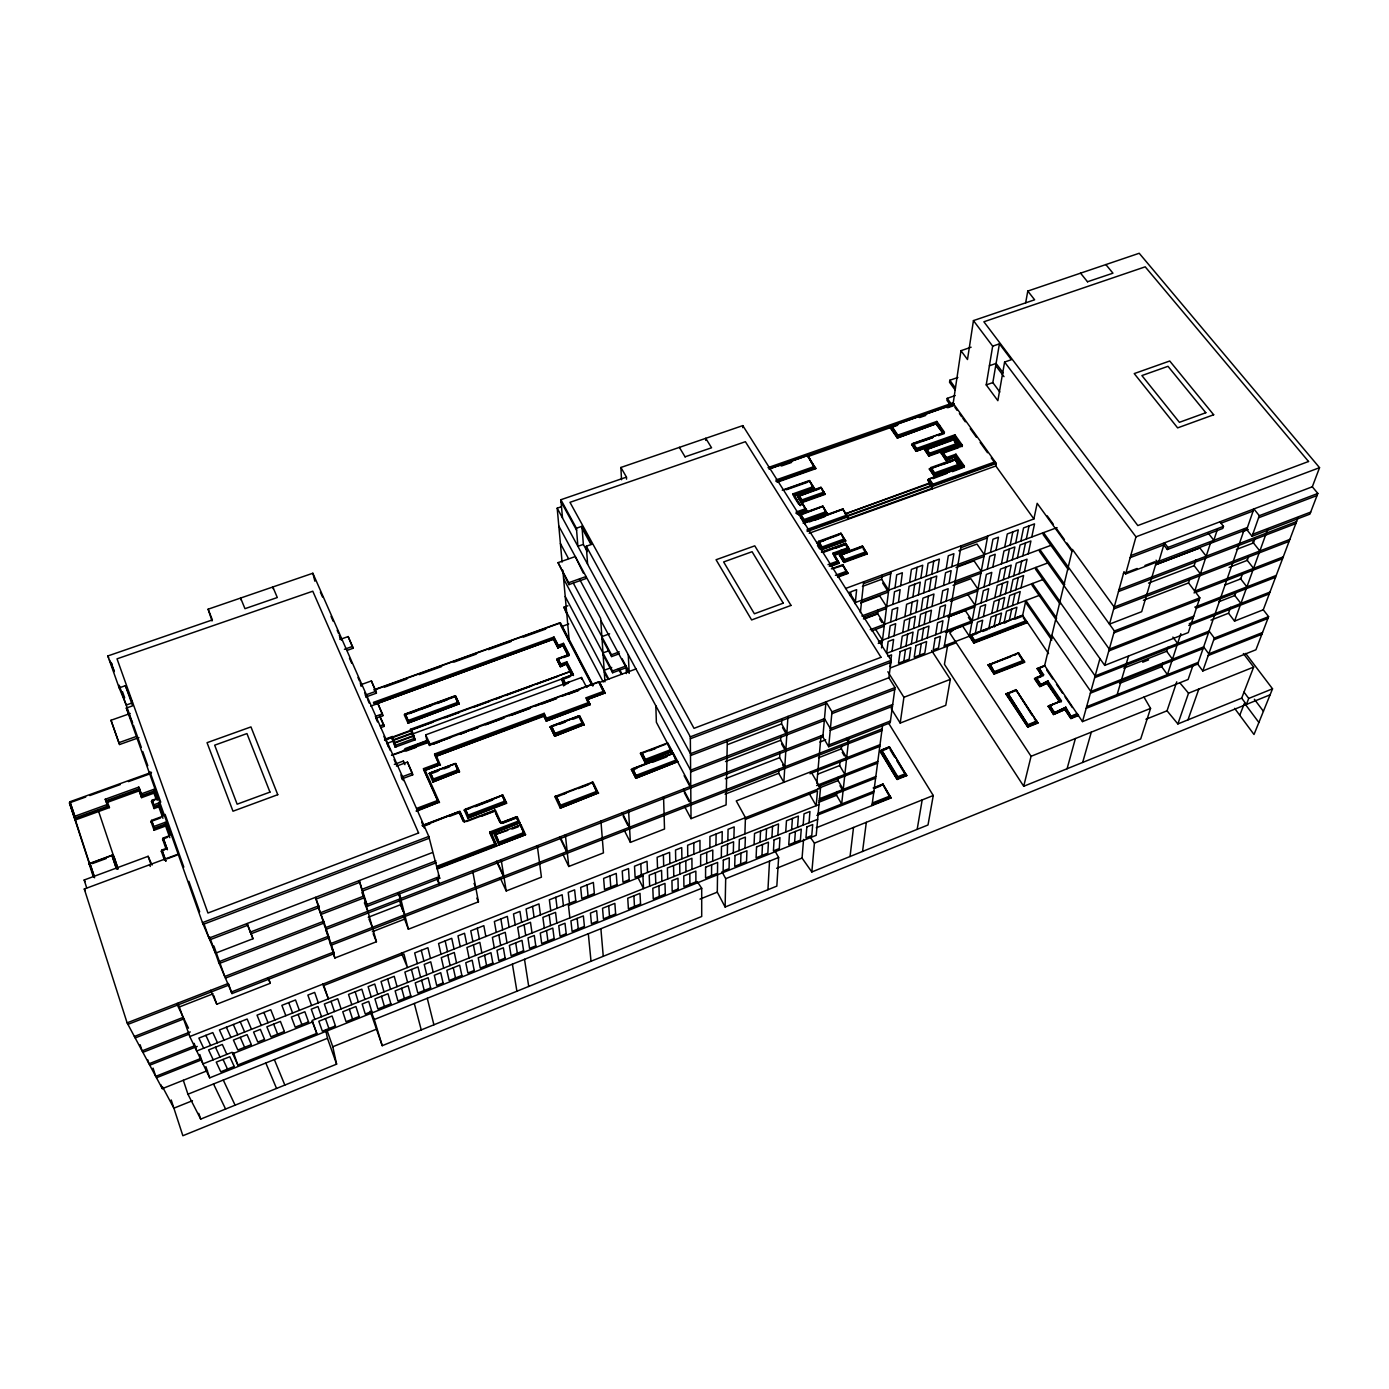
<?xml version="1.0" encoding="UTF-8"?>
<svg xmlns="http://www.w3.org/2000/svg" width="1389" height="1389" viewBox="0 0 1389 1389"><rect width="100%" height="100%" fill="white"/><g stroke="black" fill="none" stroke-linecap="round" stroke-linejoin="round"><path stroke-width="1.5" d="M705.751 440.4L705.716 438.264L711.567 447.779L685.055 456.825M706.688 863.472L706.723 852.412M709.883 847.776L709.953 836.456L722.228 831.594L722.054 842.949M711.533 875.643L711.619 864.826M712.713 861.076L712.8 850.016L700.629 854.825L700.646 865.885M715.96 845.363L716.099 834.025M774.819 850.624L778.621 857.482L776.833 886.113L725.127 907.017L717.297 892.155L717.54 873.803M721.308 857.655L721.481 846.578L733.583 841.769L733.305 852.881M727.315 739.608L726.082 804.908L691.028 818.642L684.517 806.401M725.127 907.017L725.683 878.681L721.985 871.736M727.315 855.277L727.541 844.165M727.836 840.658L728.079 829.302L734.191 826.889L733.896 838.262M742.75 427.69L742.802 425.607L620.9 467.468L621.508 479.726M739 850.606L739.347 839.494L745.372 837.098L744.99 848.228M740.632 864.01L740.979 853.141M744.886 833.904L745.442 817.652L736.257 800.932L880.036 744.678M754.071 844.616L754.54 833.469L778.517 823.955L777.84 835.171M760.026 842.255L760.547 831.073M761.971 855.485L762.492 844.564M765.981 839.876L766.554 828.695M767.943 889.707L769.523 861.128M771.919 837.515L772.544 826.333M793.015 493.842L792.945 495.126L813.155 487.956L813.242 486.671L793.015 493.842L800.324 505.058L802.981 504.12L806.87 510.944L797.269 514.364M800.29 505.7L794.248 495.491L814.475 488.32L809.336 480.594L782.25 490.161M787.962 716.394L783.847 782.302L778.691 773.274L778.934 769.315M784.82 766.78L779.611 757.682L779.941 751.831M785.896 749.435L780.618 740.285L780.861 736.118M786.921 733.114L781.573 723.895L781.816 719.641M797.494 496.672L821.246 487.608L825.153 494.362L801.401 502.818L797.494 496.672L819.215 488.963M825.153 494.362L820.899 487.313L798.918 495.126L801.887 501.186L823.885 493.355L823.972 492.071L801.957 499.901L801.887 501.186M799.3 515.336L799.422 513.322L805.203 522.49L805.082 524.486M803.467 522.472L827.375 513.895L822.67 506.1L800.533 514.017L803.953 520.823L826.108 512.888L826.212 511.621L804.04 519.555L803.953 520.823M801.401 502.818L797.529 496.029M799.96 504.78L802.616 503.842L805.585 509.919L795.984 513.357M769.628 468.857L807.547 455.575L814.475 467.676L775.895 481.254M815.725 468.683L807.894 455.905L815.725 468.683L777.163 482.261M805.585 509.919L805.672 508.652L796.071 512.072M785.723 832.028L786.469 820.795L798.38 816.09L797.529 827.323M806.87 510.944L802.616 503.842M809.336 480.594L813.155 487.956M814.475 467.676L807.547 455.575M794.213 496.133L814.475 488.32M791.643 829.667L792.424 818.434M794.577 842.446L795.393 831.455M820.899 487.313L823.885 493.355M845.641 541.137L841.178 533.498L817.114 542.821L821.576 549.87L845.641 541.137L840.849 533.254L818.59 541.311L822.062 548.221L844.356 540.13L844.46 538.863L822.166 546.953L822.062 548.221M822.67 506.1L826.108 512.888M799.126 514.92L823 506.377L801.071 514.833M821.576 549.87L817.166 542.196M827.375 513.895L823 506.377M803.137 825.101L804.04 813.832L809.961 811.489L809.023 822.757M888.943 723.721L933.252 795.498L928.008 824.979L811.836 871.962L802.061 858.072L803.571 839.407M810.846 773.395L810.985 771.694L820.5 788.084L816.211 835.327L209.704 1077.847L189.772 1036.559L178.035 1003.309M848.28 547.596L833.087 553.117L832.983 554.367L848.158 548.846L845.554 543.342L821.42 552.11M831.23 566.156L839.251 563.222L834.32 554.767L849.495 549.228L845.866 543.585L821.784 552.336M816.819 783.379L820.986 735.857M829.928 565.149L837.949 562.215L833.087 553.117M803.12 523.149L842.793 508.93L846.717 516.413L807.061 530.685M828.695 746.726L822.861 736.865L825.986 701.827L831.976 711.828L828.695 746.726L890.193 722.818L895.02 687.59L888.856 677.745L891.148 660.365L742.802 425.607M840.849 533.254L844.356 540.13M839.46 555.357L862.673 546.276L867.205 553.985L843.991 562.476L839.46 555.357L851.04 551.12M839.251 563.222L834.32 554.767M811.836 871.962L814.423 843.123L809.804 836.629M841.022 551.45L841.126 550.183M844.495 560.809L844.599 559.541L866.059 551.711L865.92 552.978L844.495 560.809L840.97 553.846L862.378 546.051L867.205 553.985M846.717 516.413L846.839 515.145L807.131 529.417M831.351 568.848L842.602 564.733L846.596 572.442L837.202 575.897M842.88 565.566L832.81 568.639M843.991 562.476L839.512 554.715M845.554 543.342L845.432 544.61L835.397 548.256M847.811 519.33L848.054 516.795L842.793 508.93M834.268 555.392L849.443 549.853L845.866 543.585M846.596 572.442L846.717 571.192L835.431 575.324M837.758 577.182L847.898 573.466L842.932 564.941M850.467 596.089L850.884 591.801L856.631 589.665L855.19 603.798M848.801 738.097L841.665 803.988L836.577 795.255L836.959 791.539M843.245 789.369L838.088 780.583L838.487 776.781M844.877 774.402L839.651 765.565L840.085 761.276M846.682 757.717L841.387 748.827L841.786 744.834M862.378 546.051L862.256 547.301L840.849 555.114M860.381 612.566L863.663 581.8M897.259 438.021L936.273 423.68L897.259 438.021L890.158 427.725L898.214 424.287M897.728 436.424L897.884 435.122L936.846 421.423L936.655 422.725L897.728 436.424L891.686 426.128L953.896 404.338L996.295 463.422L995.826 465.992L1033.885 518.948L845.554 588.485M878.074 609.632L877.553 613.955L865.416 618.504M888.7 590.169L881.668 579.317L882.154 575.168M850.051 856.509L853.523 827.462M881.529 647.899L890.974 571.712M936.273 423.68L943.009 433.212L911.635 444.306L915.959 451.303L954.243 437.726L915.959 451.303M916.427 449.689L916.601 448.404L954.92 434.826L954.729 436.129L916.427 449.689L913.111 443.351L944.503 432.257L936.846 421.423M888.613 637.846L890.158 625.745L895.662 623.678L894.065 635.78M890.644 622.012L892.224 609.649L897.78 607.566L896.148 619.945M892.901 604.389L894.516 591.714L900.141 589.631L898.475 602.305M895.02 587.807L896.686 574.855L902.364 572.754L900.662 585.724M862.552 851.457L866.319 822.323M890.036 666.477L891.564 654.861L887.97 656.233M892.033 651.285L893.596 639.426L888.144 641.492L886.633 653.334L1039.927 595.134M871.997 805.568L882.623 724.954M879.949 751.189L889.481 746.952L906.67 775.67L897.155 779.455L879.949 751.189L889.481 746.952M897.641 777.823L897.798 776.729L905.593 773.638L905.437 774.749L897.641 777.823L881.477 749.938L889.22 746.9L906.67 775.67M951.847 439.966L924.831 450.175L928.963 456.113L957.854 445.834L953.583 438.941L926.411 448.595L929.449 454.498L956.639 444.827L956.847 443.525L929.623 453.213L929.449 454.498M900.61 648.038L902.242 636.162L913.077 632.064L911.358 643.958M902.746 632.516L904.413 620.379L915.351 616.265L913.597 628.401M904.916 616.647L906.618 604.267L917.678 600.117L915.889 612.532M907.347 598.989L909.083 586.297L920.265 582.13L918.442 594.839M909.621 582.39L911.392 569.421L922.713 565.236L920.838 578.223M873.16 787.945L883.022 784.091L875.296 787.65M928.963 456.113L924.918 449.532M889.064 748.011L889.22 746.9M955.337 456.46L945.874 460.436L955.337 456.46L962.837 467.086L927.678 479.691L932.054 488.372L847.863 518.687L846.526 516.621L930.665 486.341M929.363 469.117L955.094 459.308L959.677 466.6L933.998 475.802L929.363 469.117L954.99 459.95M955.927 454.186L955.719 455.488L946.36 458.839L946.551 457.537L955.927 454.186L964.365 466.148L929.189 478.771L932.731 485.456L994.975 463.058L995.201 461.773L932.922 484.171L932.731 485.456M959.677 466.6L954.903 458.978L930.96 467.537L934.484 474.187L958.462 465.593L958.653 464.308L934.675 472.902L934.484 474.187M903.84 661.199L905.489 649.566M905.993 645.989L907.659 634.113M908.18 630.45L909.882 618.313M910.403 614.58L912.156 602.184M912.886 596.905L914.674 584.213M915.229 580.307L917.053 567.32M939.398 426.597L939.589 425.294M931.967 489.015L932.332 486.445L927.678 479.691M933.998 475.802L929.449 468.475M931.602 650.521L950.319 679.36L945.77 705.334L900.194 723.079L903.909 697.295L887.849 671.738M955.198 395.57L947.229 398.348L946.933 400.327L950.267 404.963M957.889 377.461L949.833 380.256L949.538 382.288L955.146 390.031M889.759 797.06L889.898 796.019L872.639 802.894L872.5 803.936L889.759 797.06L882.744 784.143L891.009 797.981L816.281 827.792M943.009 433.212L936.186 424.322M891.009 797.981L883.022 784.091M945.874 460.436L941.325 453.179L958.896 446.928M954.92 434.826L962.369 445.296L942.836 452.241L946.36 458.839M916.462 642.013L918.216 630.12L928.998 626.04L927.175 637.95M918.754 626.456L920.56 614.303L931.446 610.205L929.571 622.376M921.098 610.57L922.938 598.155L933.946 594.023L932.036 606.455M923.72 592.877L925.595 580.151L936.742 576.018L934.762 588.745M926.168 576.244L928.078 563.24L939.346 559.072L937.332 572.094M897.155 779.455L880.036 750.65M946.083 407.515L954.069 404.72L953.253 402.793L960.98 350.688L971.102 347.215M953.896 404.338L953.687 405.657L947.68 407.758M919.518 655.226L921.272 643.558M921.827 639.982L923.616 628.071M924.171 624.408L926.012 612.254M926.567 608.521L928.442 596.089M929.241 590.811L931.168 578.084M931.759 574.161L933.721 561.156M953.392 440.244L953.583 438.941M1130.75 555.6L1312.31 486.792L1319.55 467.676L1139.206 253.267L1027.791 291.065L1034.631 299.798L973.446 320.599L967.491 359.525L960.98 350.688M954.903 458.978L958.462 465.593M962.369 445.296L962.16 446.581L954.729 436.129M935.665 634.721L937.575 622.793L942.94 620.761L940.995 632.689M938.165 619.129L940.11 606.941L945.544 604.909L943.548 617.098M940.718 603.208L942.697 590.759L948.183 588.71L946.152 601.159M943.548 585.463L945.579 572.719L951.135 570.653L949.052 583.415M946.204 568.796L948.288 555.774L953.896 553.69L951.778 566.729M964.365 466.148L964.157 467.451L955.719 455.488M992.666 346.174L999.42 343.847L1011.383 359.699L1004.594 362.043L997.858 400.674L986.225 384.909L992.666 346.174L973.446 320.599M944.121 647.396L961.101 545.825M947.663 645.208L944.433 664.307L1023.71 786.278L1140.682 738.983L1150.561 708.407L1143.98 697.087M999.837 392.045L992.84 382.6L999.42 343.847M917.174 829.372L922.174 799.942M955.424 641.527L955.128 643.194L890.418 667.901M1025.638 302.924L1027.791 291.065M987.735 535.998L969.383 636.197L944.398 645.729M974.436 641.527L974.644 640.416L1026.297 620.657L1026.054 621.786L974.436 641.527L970.963 634.895L1022.547 615.223L1048.539 653.646M975.338 633.401L977.439 622.22L982.683 620.223L980.565 631.405M978.099 618.609L980.356 606.611L985.652 604.614L983.377 616.612M981.033 602.93L983.325 590.69L988.69 588.676L986.364 600.916M984.037 586.922L986.364 574.421L991.781 572.39L989.402 584.908M987.353 569.091L989.749 556.294L995.236 554.246L992.805 567.059M990.496 552.353L992.944 539.262L998.483 537.213L995.982 550.304M1027.2 622.706L973.967 643.072L969.487 635.641L1022.651 615.362L1025.863 600.465L1052.202 638.402M975.998 632.967L975.79 634.078L981.224 630.988M988.864 628.245L991.051 617.046L1001.521 613.07L999.247 624.286M991.746 613.417L994.107 601.42L1004.664 597.426L1002.25 609.441M994.819 597.721L997.215 585.463L1007.893 581.435L1005.41 593.728M997.962 581.696L1000.41 569.16L1011.192 565.115L1008.657 577.668M1001.452 563.83L1003.952 550.999L1014.873 546.953L1012.268 559.784M1004.716 547.058L1007.285 533.949L1018.311 529.869L1015.672 542.995M989.315 628.922L989.524 627.811M994.055 626.265L996.278 615.049M997.007 611.438L999.386 599.423M1000.132 595.725L1002.563 583.449M1003.309 579.682L1005.81 567.146M1006.869 561.816L1009.404 548.968M1010.202 545.026L1012.807 531.9M994.507 626.943L994.732 625.831M1018.467 652.691L1024.544 662.31L994.142 674.116L988.117 665.053L1018.571 652.778L1014.404 655.278M994.611 672.536L989.749 663.786L994.611 672.536L1023.38 661.39L1023.624 660.296L994.837 671.443M1004.178 622.394L1006.487 611.177L1016.904 607.201L1014.526 618.452M1007.233 607.549L1009.699 595.516L1020.221 591.54L1017.686 603.59M1010.463 591.818L1012.98 579.526L1023.606 575.532L1021.002 587.825M1013.744 575.758L1016.314 563.205L1027.061 559.177L1024.405 571.747M1017.425 557.857L1020.047 545.009L1030.916 540.981L1028.19 553.829M1020.863 541.068L1023.554 527.924L1034.545 523.861L1031.749 537.022M994.142 674.116L988.239 664.515M1004.872 621.959L1004.646 623.071L1010.063 619.98M1009.369 620.414L1011.696 609.198M1012.459 605.569L1014.96 593.52M1015.741 589.821L1018.293 577.529M1019.092 573.744L1021.696 561.191M1022.808 555.843L1025.481 542.995M1026.315 539.036L1029.041 525.893M1033.885 518.948L1037.166 503.322L1071.978 551.398M1015.237 618.001L1014.994 619.129L1022.304 616.334L1022.547 615.223M1005.914 694.101L1015.984 689.673L1037.861 723.096L1027.825 727.072L1005.914 694.101L1015.863 690.211M1028.311 725.475L1007.581 692.851L1028.311 725.475L1036.923 721.082L1028.572 724.398M1031.992 715.161L1015.863 689.621L1037.861 723.096M1039.753 686.583L1047.289 683.128L1039.753 686.583L1034.51 678.839L1040.187 676.13M1034.51 678.839L1041.889 675.957L1037.27 668.422L1044.632 665.557M1040.222 685.003L1047.896 681.009L1040.222 685.003L1036.194 677.589L1043.59 674.689L1038.816 667.71L1043.33 675.783L1043.59 674.689M1027.825 727.072L1006.035 693.562M1041.889 675.957L1037.27 668.422M1023.71 786.278L1031.072 756.293L949.746 632.915L955.007 628.713M1053.452 714.536L1065.207 709.397L1053.452 714.536L1048.261 706.116L1059.842 701.532L1047.289 683.128M1053.938 712.956L1065.814 707.279L1053.938 712.956L1049.841 705.421L1061.439 700.837L1047.896 681.009M1053.157 704.101L1049.563 706.497M1048.122 706.654L1059.842 701.532M1061.439 700.837L1061.144 701.931L1047.636 682.103M1038.555 668.803L1044.563 665.47L1078.385 715.595L1070.936 718.564L1065.207 709.397M1071.7 715.891L1077.517 713.581L1071.423 716.967L1065.814 707.279M1067.082 768.742L1075.399 738.531M1192.752 666.043L1188.133 679.464L1082.5 721.603L1099.932 658.612M1247.426 527.49L1125.646 573.917L1135.976 536.831L1004.594 362.043M1189.783 579.091L1188.55 582.929L1199.836 597.826L1188.29 632.585L1104.724 665.383L1114.395 631.005L1043.521 532.647L1043.104 534.539L1068.315 569.664M1082.656 762.439L1091.303 732.159M1121.114 680.957L1121.618 679.238M1094.654 677.693L1125.767 665.435L1126.236 663.612M1146.151 596.385L1146.706 594.457M1151.325 578.866L1151.915 576.886M1117.138 694.587L1128.597 655.886M1156.69 561.017L1141.689 611.681L1109.481 624.147L1123.996 571.678L1125.646 573.917M1156.082 560.201L1158.357 563.24L1164.433 542.821L1167.958 547.457L1167.333 549.523L1163.826 544.887L1130.177 557.649M1119.517 683.388L1161.69 666.703L1162.958 662.779M1123.753 668.161L1166.656 651.267L1167.941 647.257M1148.512 583.12L1194.158 565.688L1195.998 559.715M1180.841 633.662L1167.437 674.62L1161.69 666.703M1194.141 593.034L1210.791 542.161M1213.153 542.335L1217.198 530.042M1219.907 521.813L1223.483 526.362L1222.806 528.428L1167.333 549.523M1145.942 719.276L1167.038 710.803L1176.761 681.825M1086.163 708.373L1197.7 664.064L1244.301 529.383M1167.038 710.803L1177.872 723.947L1188.533 693.198L1253.659 667.085L1243.381 653.542M1246.714 529.539L1253.868 508.93L1259.319 515.701L1252.062 536.276L1246.714 529.539L1158.357 563.24M1197.7 664.064L1202.787 670.956L1214.333 638.072L1268.608 616.647L1263.278 609.788L1298.107 517.524M1187.977 719.849L1198.846 689.048M1210.948 620.119L1228.518 613.226L1230.637 607.271M1236.106 591.836L1234.804 595.534L1219.004 601.68M1242.669 573.362L1240.707 578.9L1224.907 585.029M1248.659 556.503L1247.27 560.357L1229.126 567.372M1254.875 538.984L1253.468 542.943L1236.418 549.471M1228.518 613.226L1234.543 621.109L1267.723 529.157M1268.608 616.647L1255.934 649.774L1202.787 670.956M1312.31 486.792L1317.848 493.442L1309.896 514.138L1252.062 536.276M1177.872 723.947L1241.679 698.129L1253.659 667.085M1239.752 715.266L1244.475 703.181L1258.885 722.506M1245.655 653.403L1272.532 688.805L1248.728 698.441L1246.384 704.449L1241.679 698.129M1272.532 688.805L1254.007 734.503L1234.63 708.355M1270.084 694.83L182.862 1135.733L171.212 1099.966M183.313 1080.277L187.932 1094.219L200.693 1119.1L336.607 1064.148L332.787 1046.75L327.144 1030.673M370.203 1011.175L382.235 1045.691L701.705 916.497L701.705 888.3L697.261 881.616M187.932 1094.219L327.457 1038.295L325.686 1030.134M382.235 1045.691L374.283 1019.526L701.705 888.3M725.683 878.681L778.621 857.482M814.423 843.123L933.252 795.498M1031.072 756.293L1150.561 708.407M192.446 1100.713L173.885 1108.179L162.409 1086.667M332.787 1046.75L375.794 1029.457M699.987 899.117L717.297 892.155M776.625 868.299L802.061 858.072M872.066 805.047L891.078 797.46M177.74 854.304L84.295 889.012L127.111 1022.86L162.305 1088.663L207.499 1070.641M199.756 1054.442L202.968 1063.887L232.085 1052.289L237.797 1064.981L316.796 1033.399L312.126 1020.464L817.67 819.319M200.71 1058.505L155.724 1076.371L153.068 1068.124M817.999 813.381L873.907 791.192M1086.632 706.706L1198.29 662.362M156.471 1077.76L201.388 1059.911M816.854 815.378L873.681 792.806M1071.075 718.026L1078.541 715.057M232.727 1053.73L312.647 1021.905M1213.708 639.843L1267.931 618.435M194.564 1045.778L149.005 1063.783L147.668 1059.685M819.319 798.814L875.834 776.486M149.752 1065.207L197.238 1046.421M819.163 800.463L875.626 778.135M1090.365 693.198L1203.03 648.646M818.868 802.269L836.577 795.255M819.006 804.561L635.12 877.379L634.513 866.215L647.031 861.267L647.534 872.466M568.483 905.42L642.916 875.921M1262.532 632.516L1208.795 653.837L1203.638 646.909L1090.834 691.496L1051.855 635.398M1027.964 726.534L1037.982 722.558M897.225 778.916L906.757 775.149M1208.187 655.556L1261.872 634.269M874.948 788.223L880.695 785.948M190.276 1031.923L142.095 1050.883L140.133 1044.754M816.628 785.514L877.813 761.432M1234.543 621.109L1263.278 609.788M1125.715 665.366L1208.482 632.88M142.876 1052.341L188.991 1034.18M818.503 786.382L877.605 763.134M818.19 788.414L838.088 780.583M189.772 1036.559L820.5 788.084M1142.713 662.206L1148.564 659.897M745.389 819.336L817.496 790.914L816.176 805.672L808.884 792.997M1007.338 693.944L1015.619 690.698M134.386 1036.472L183.279 1017.338M210.607 990.357L216.771 1004.23L270.247 983.29L268.98 979.87M332.943 952.923L334.923 957.993L376.436 941.742L359.23 880.591L367.512 906.218L439.688 878.317L428.802 836.438L312.855 573.24L208.124 609.198L212.031 620.97M403.279 915.594L408.383 929.241L478.441 901.826L472.625 870.729M500.335 878.126L506.221 890.957L541.432 877.171L537.3 845.693M562.684 853.853L568.778 866.476L603.451 852.898L600.933 821.055M624.078 829.945L630.38 842.376L664.515 829.007L663.56 796.8M1189.331 623.626L1269.98 592.079M135.184 1037.948L184.008 1018.832M809.961 773.742L879.793 746.397M1188.741 625.432L1269.286 593.902M817.513 774.246L839.651 765.565M881.338 751.05L887.137 748.775M127.111 1022.86L228.317 983.464L232.015 993.569L334.141 953.653L323.724 921.254L218.542 961.883L209.635 936.863M882.102 728.895L330.339 943.739L334.141 953.653M1194.783 607.149L1276.248 575.428M1037.149 668.977L1044.511 666.112L1072.447 549.436L1114.204 607.062L1289.843 539.418M127.927 1024.388L228.977 985.027M881.876 730.666L330.86 945.336L325.738 929.449L822.861 736.865M1196.172 608.208L1275.553 577.286M179.719 1006.817L213.107 993.795M372.339 931.706L404.199 919.292M725.058 794.178L778.691 773.274M818.555 757.734L841.387 748.827M231.355 992.006L333.62 952.073M1193.759 616.143L1109.29 649.132L1039.441 551.329L1039.84 549.488L1064.773 584.456M1035.934 678.683L1041.472 676.512M1108.787 650.955L1193.134 617.983M823.017 735.059L325.217 927.8L315.425 897.381L319.314 907.538L250.94 933.825L247.103 923.546L252.989 938.738L215.451 953.201L202.464 922.643L126.33 708.06L132.615 705.838L125.409 685.68L119.159 687.85L107.838 655.955L212.378 619.911L208.124 609.198M1194.766 591.124L1283.262 556.867M1196.051 592.287L1282.533 558.777M994.264 673.561L1024.665 661.772M368.241 917.261L400.536 904.725L404.755 914.761M725.336 778.725L779.611 757.682M819.927 742.039L825.708 739.799M328.533 936.203L224.758 976.519L213.906 946.031M1114.395 631.005L1199.836 597.826M225.435 978.116L329.054 937.853L325.738 929.449M1113.874 632.88L1199.211 599.718M828.868 744.938L890.436 720.995M437.222 868.958L496.845 845.97L491.341 833.66L520.042 822.653L491.428 834.233L496.845 845.97M320.928 914.483L364.074 897.85M690.628 772.006L824.319 720.492M1113.665 608.99L1289.114 541.38M725.509 761.537L780.618 740.285M1143.425 600.326L1188.55 582.929M367.043 904.517L439.306 876.598M903.909 697.295L950.319 679.36M988.117 665.053L1016.435 654.115M989.524 664.88L1010.567 656.754M219.236 963.532L324.262 922.938L318.341 907.59M892.693 704.501L830.396 728.583L824.476 718.651L690.611 770.201L558.812 526.049M830.223 730.423L892.45 706.341M437.743 867.118L495.317 844.946L489.9 833.192L518.618 822.201L516.43 816.784L500.474 822.878L494.501 810.065L494.692 811.211L481.236 816.333M560.791 806.297L556.121 795.862L560.791 806.297L597.027 792.407L592.287 782.059L596.089 790.567M635.763 778.274L677.78 761.571L673.352 753.324L631.405 769.367L635.763 778.274L677.78 761.571M560.271 808.12L598.451 792.876L560.271 808.12L554.836 796.557L592.964 781.99L598.503 793.449M727.784 744.521L781.573 723.895M494.328 834.911L520.997 824.684L525.563 834.702L498.825 844.998L494.328 834.911L507.749 830.362M511.569 828.903L520.997 824.684M512.801 828.834L518.496 826.663M250.28 932.123L318.758 905.819L319.314 907.538M362.703 889.047L435.938 860.902M363.189 890.783L436.32 862.673M831.976 711.828L895.02 687.59M831.803 713.703L894.759 689.482M437.518 865.989L495.144 843.817L489.709 832.063L518.444 821.055M499.189 842.047L523.879 832.532L520.215 824.788L524.035 833.678L499.363 843.175L495.578 834.251L499.363 843.175M320.373 912.781L363.605 896.148M437.101 868.385L496.758 845.415M670.8 749.626L670.835 750.807L645.468 760.478L645.416 759.314L670.8 749.626L656.372 722.245L655.834 705.768M1199.801 547.908L1155.7 564.733L1199.853 547.978L1206.19 556.208M1242.565 531.692L1248.312 529.487M970.755 636.006L974.123 634.721M982.683 631.457L987.648 629.564M644.947 762.266L672.241 751.258L667.744 742.872L640.485 753.237L644.947 762.266L672.241 751.258M558.899 795.602L554.836 796.557M562.927 794.074L576.956 788.709M580.984 787.181L591.002 783.344M556.242 797.008L566.295 793.188M578.328 788.587L588.363 784.75M632.759 768.638L672.797 753.342L676.356 761.12L636.284 776.468L632.759 768.638L636.284 776.468M631.439 769.94L673.352 753.324M632.828 769.801L636.822 768.273M652.813 762.162L666.824 756.814M1252.791 534.227L1310.695 512.09M501.29 822.774L517.212 816.68L520.128 823.226M515.302 818.017L501.377 823.347L495.317 809.978L463.735 821.784L459.082 811.541L422.013 825.587M974.071 642.517L1027.322 622.15M502.644 823.26L516.604 817.913L516.43 816.784M432.292 852.603L209.045 938.113L203.992 923.928M888.856 677.745L690.472 753.723L557.197 508.183L561.278 506.777M1119.048 589.578L1296.579 521.587M636.231 775.305L676.339 759.939L672.259 751.831M209.756 939.815L247.763 925.248M315.98 899.117L359.716 882.345M560.67 805.151L596.94 791.261M690.489 755.581L825.813 703.719M1118.492 591.54L1295.815 523.584M1167.958 547.457L1223.483 526.362M945.336 632.394L962.508 625.866L973.967 643.072M946.673 632.151L971.883 622.567L968.411 617.393M468.301 816.263L468.093 815.117L504.884 801.123L502.106 795.22L465.367 809.145L468.301 816.263L505.058 802.286L504.884 801.123M1259.319 515.701L1317.848 493.442M506.481 802.738L467.763 818.069L506.568 803.311L502.905 795.15L464.273 810.412L470.072 808.207M1258.59 517.784L1317.05 495.543M640.503 753.828L665.817 744.191M649.687 750.72L655.521 748.497M466.617 821.524L493.477 811.28M202.464 922.643L428.802 836.438M691.028 818.642L690.333 736.83L891.148 660.365M203.193 924.38L429.184 838.262M690.35 738.74L890.887 662.31M1123.441 573.692L1137.14 568.466M1144.953 565.497L1154.728 561.764M878.473 641.683L1043.643 579.282M947.819 617.063L965.233 610.483L972.196 620.848M878.265 643.42L882.275 641.892M949.277 616.577L974.731 606.941M422.812 825.517L459.933 811.454L464.586 821.68M1221.209 523.132L1253.156 511.013M422.951 826.09L459.933 811.454M475.889 806.002L502.905 795.15M424.218 825.986L430.052 823.781M449.55 816.385L459.29 812.687L459.082 811.541M475.229 806.644L492.626 800.047M870.243 629.686L1047.271 563.153M871.719 630.971L884.237 626.109M950.423 601.385L977.665 590.985M1135.976 536.831L1319.55 467.676M416.613 808.398L437.743 800.429L423.489 768.673L438.716 763.012L434.601 753.984L544.193 713.338L546.71 719.311L588.762 703.685L586.21 697.747L603.677 691.271L598.711 681.808L429.288 744.4L429.531 745.58L428.055 741.674L391.472 755.182M416.874 809.544L437.986 801.575L437.743 800.429M416.249 810.759L439.393 802.043L416.37 811.332M863.559 617.081L886.408 608.538M954.903 582.946L980.912 573.206M555.149 734.468L555.027 733.288L582.599 722.975L578.918 715.786L551.398 726.03L555.149 734.468L582.703 724.155L582.599 722.975M433.49 780.201L433.246 779.038L457.814 769.853L454.932 763.568L430.399 772.735L433.49 780.201L458.04 771.017L457.814 769.853M863.437 618.904L877.605 613.608L884.446 624.338M953.097 585.359L970.859 578.709L977.995 589.196M554.628 736.239L584.092 724.589L579.595 715.804L550.148 726.794L554.628 736.239L584.092 724.589M459.429 771.468L432.969 781.99L459.429 771.468L455.783 763.551L429.253 773.447L455.783 763.551M543.811 716.29L436.337 756.189L543.741 715.7L546.19 721.082L590.186 704.709L587.703 699.379L605.135 692.903L599.354 681.877L586.505 686.617M401.265 777.128L412.307 773.013L407.446 762.092L396.455 766.155M437.986 801.575L423.732 769.853L438.941 764.193L438.716 763.012M401.681 778.951L412.707 774.854L412.307 773.013M425.121 770.287L440.33 764.627L425.121 770.287L439.497 802.616M550.218 727.385L579.595 715.804M559.385 724.294L565.271 722.106M573.136 719.172L579.022 716.967L578.918 715.786M432.535 773.187L438.177 771.086M443.838 768.968L449.498 766.85M861.84 615.987L1051.317 545.2M161.905 850.016L165.881 861.024L161.905 850.016L166.767 848.228L167.409 849.738L163.173 838.018L169.962 835.518L165.274 822.305L153.693 826.559L151.523 820.378L163.086 816.142L158.468 803.102L153.675 804.839L152.061 800.255L156.853 798.519L157.495 800.081L153.623 789.421L141.192 793.918L138.813 787.112L105.234 799.248L107.734 806.158L75.388 817.878L69.901 801.766L151.523 772.336M394.337 764.401L403.348 761.068L404.928 764.644M164.527 860.329L161.315 851.127L164.544 849.912M86.708 887.884L84.173 880.001L148.137 856.301L152.061 865.087M438.941 764.193L434.844 755.165L544.314 714.536L544.193 713.338M605.135 692.903L587.703 699.379M855.311 602.566L1057.046 527.612M167.166 858.784L176.907 855.155M546.572 718.13L588.658 702.487M861.493 602.045L888.456 592.027L882.623 582.981M957.681 566.295L983.968 556.52M860.676 603L879.706 595.916L886.633 606.715M956.049 567.528L974.036 560.843L981.259 571.383M546.19 721.082L590.134 704.119M427.239 742.525L425.694 734.868L581.505 677.502L586.557 687.225M384.579 740.215L391.715 737.594L395.171 747.178L415.172 739.816L411.648 729.711L570.497 671.425L410.415 729.312L413.939 738.549L395.709 745.251L393.521 739.781L411.734 733.097M566.816 661.841L566.92 662.935L560.826 665.175L560.705 664.064L566.816 661.841L573.31 674.412L562.805 678.266L565.427 684.291L568.361 683.214M604.111 670.262L611.733 667.467M94.574 877.779L89.886 863.35L111.901 855.225L116.363 868.177M93.132 876.216L89.156 863.923L113.099 855.086L113.811 856.614M628.158 671.564L626.109 667.762L612.618 672.745L612.514 670.956L626.022 665.991L626.422 673.561M92.386 863.611L106.38 858.454M426.84 740.58L405.05 748.619L405.293 749.678L423.107 743.098M427.708 740.545L404.164 749.817M406.126 749.088L425.85 741.813M166.176 849.321L162.582 839.13L167.67 837.254M392.393 755.165L429.045 742.264M405.953 751.102L416.11 747.351M863.454 583.693L890.748 573.622M960.789 547.735L987.388 537.925M430.295 744.99L584.474 687.381M434.34 743.48L450.574 737.49M460.731 733.739L476.965 727.732M485.091 724.728L503.356 717.974M509.433 715.734L529.73 708.234M535.824 705.977L556.121 698.476M562.198 696.219L578.432 690.229M605.187 693.51L599.406 682.485L636.11 668.908M433.559 744.087L439.618 741.848M459.794 734.399L465.853 732.159M471.895 729.919L477.955 727.68M486.028 724.693L504.19 717.974M512.263 715.005L530.424 708.286M542.526 703.806L556.642 698.598M568.761 694.118L578.848 690.385M862.447 586.418L881.668 579.317M958.844 550.773L977.005 544.054L984.315 554.645M154.11 830.257L153.658 829.233L165.239 824.979L165.673 826.004L154.11 830.257L150.95 821.489L160.586 817.965M619.407 653.715L611.611 656.58L611.49 654.757L619.303 651.91M384.562 739.365L392.306 736.535L396.073 746.848M384.684 739.903L432.864 722.228M444.984 717.783L459.117 712.592M473.267 707.4L489.432 701.48M495.491 699.257L501.551 697.018M505.596 695.542L531.848 685.906M535.894 684.43L558.118 676.269M410.745 730.927L392.549 737.594L392.306 736.535M837.81 576.557L847.95 572.841M153.693 826.559L154.353 828.104L165.916 823.851L165.274 822.305M393.643 740.32L411.856 733.635M387.236 743.289L392.566 741.327M564.663 678.717L569.907 676.79M394.615 742.525L412.828 735.823M414.269 735.545L413.366 735.875L414.269 740.146M394.736 743.046L412.95 736.361M395.171 747.178L394.32 743.462L395.24 743.115M565.427 684.291L565.323 683.197L569.716 681.582M405.31 713.929L454.776 695.889L457.814 702.313L458.005 703.39L408.47 721.516L405.31 713.929L408.47 721.516M404.303 714.623L455.54 695.941L459.238 703.789L408.001 723.113L404.425 715.161M560.826 665.175L557.857 658.508L569.16 654.393L563.448 643.367L558.256 645.26L558.361 646.354L563.552 644.479L563.448 643.367M560.357 666.737L566.417 663.959L560.357 666.737L556.746 659.237L568.049 655.122L563.049 645.468L557.892 647.916L563.049 645.468M153.675 804.839L154.335 806.401L159.127 804.648L158.468 803.102M406.387 714.45L416.231 710.855M420.173 709.414L453.665 697.209M558.673 659.098L568.049 655.122M409.495 713.564L431.25 705.629M437.17 703.476L447.067 699.865M563.621 657.553L569.264 655.486L563.552 644.479M158.433 805.759L153.641 807.513L154.075 808.554L158.867 806.801L158.433 805.759L162.93 818.295M380.187 725.874L383.694 724.589L379.944 716.099M380.621 727.68L384.111 726.395L383.694 724.589M828.018 564.629L838.071 560.948M829.268 566.261L839.303 562.597M408.244 720.44L457.814 702.313M844.043 561.851L867.274 553.36M459.238 703.789L408.001 723.113M602.93 652.934L608.729 650.816M74.641 816.333L107.022 804.596M74.676 819.006L108.967 806.558L109.436 807.599L75.18 820.031L69.45 802.894L85.719 797.026M141.192 793.918L141.869 795.48L154.283 790.983L153.623 789.421M821.628 549.245L845.693 540.512M141.174 796.591L153.589 792.077L154.023 793.119L141.626 797.633L138.796 789.768L107.161 801.227L109.436 807.599M823.729 552.232L845.814 544.21M375.308 716.429L382.409 713.842L377.843 703.529L370.759 706.098M375.742 718.269L382.843 715.682L382.409 713.842M573.31 583.12L601.871 636.613L609.615 633.801M154.075 808.554L151.488 801.401L154.683 800.255M89.799 795.567L120.322 784.559M128.448 781.625L150.828 773.551M365.654 697.052L376.419 693.163L375.968 691.271L371.384 680.94L360.636 684.794M562.84 626.109L568.761 623.974M554.003 637.03L373.485 702.348L373.745 703.424L554.107 638.141L554.003 637.03L558.256 645.26M819.111 542.092L839.13 534.852M818.503 542.561L824.562 540.373M105.234 799.248L105.946 800.811L139.473 788.674L141.869 795.48M553.603 639.131L375.082 704.345L553.603 639.131L557.84 647.361M141.626 797.633L139.23 790.81L107.63 802.269L107.161 801.227M805.481 522.698L843.106 509.19L809.388 521.917M814.926 520.163L824.84 516.604M932.922 478.649L947.124 473.336M952.437 471.652L962.733 467.728L955.233 457.103M929.449 483.042L845.241 513.913L929.363 483.667M846.578 515.979L930.752 485.699M807.304 531.449L848.054 516.795M932.332 486.445L996.295 463.422M373.763 689.847L559.871 622.793L592.86 686.062M375.082 689.725L560.496 622.914L593.068 685.385M809.162 533.254L995.826 465.992M384.51 687.156L406.96 679.065M419.2 674.655L441.633 666.564M453.873 662.154L476.323 654.063M488.563 649.653L511.013 641.562M523.254 637.152L545.703 629.061M365.203 695.16L375.968 691.271M797.321 513.722L806.905 510.301M942.732 464.551L952.715 460.992M566.834 614.216L563.917 607.219L567.927 605.778M803.502 521.847L827.427 513.27M934.085 475.16L959.782 465.957M130.236 713.495L110.998 720.266L118.812 742.698L136.226 736.5M568.9 584.63L568.726 582.703L586.071 576.539L586.21 578.466L568.9 584.63L558.048 562.632L575.289 556.555L583.276 573.015M929.05 455.47L957.959 445.174M118.812 742.698L119.593 744.521L138.917 737.646M801.436 502.176L825.188 493.72M941.238 453.821L958.792 447.571M784.577 489.761L809.683 480.889L814.423 488.963M923.32 440.782L933.113 437.327M912.938 444.654L932.557 437.726M938.443 435.642L944.312 433.559L936.655 422.725M786.469 489.727L807.721 482.209M344.403 649.288L352.528 646.423L348.17 636.579L340.062 639.444M346.903 650.469L352.98 648.298L352.528 646.423M926.758 449.498L951.743 440.626M576.435 528.219L581.974 526.292L583.345 544.401L577.893 546.311L576.435 528.219L560.896 499.727L626.474 477.122L620.9 467.468M587.616 564.247L586.28 546.242L591.836 544.28L581.974 526.292M775.947 479.969L814.562 466.391M777.198 481.618L815.777 468.041M767.995 467.624L953.253 402.793M768.846 468.961L954.174 404.06M780.097 465.645L792.008 461.478M918.164 417.29L926.15 414.495M781.538 465.957L791.504 462.468M807.86 456.564L890.158 427.725M891.53 427.43L897.554 425.312M919.605 417.585L925.612 415.485M986.225 384.909L992.84 382.6M989.402 365.758L996.087 363.432L1003.171 372.912M1087.5 281.759L1112.954 273.182L1105.852 264.57M1179.817 682.78L1188.533 693.198M1080.52 273.129L1087.552 281.811M1252.548 541.797L1259.84 550.982M1246.923 559.906L1253.572 568.361M1208.013 532.838L1213.812 540.304M1240.342 578.432L1246.888 586.853M1234.439 595.065L1240.915 603.451M1194.106 565.618L1200.409 573.865M1214.333 638.072L1209.107 631.11L1095.14 675.939L1055.657 619.563M1254.371 699.24L1263.417 711.29M1244.006 692.121L1248.728 698.441M995.722 365.585L1003.987 376.645M1172.889 637.082L1177.629 643.489M1166.656 651.267L1172.472 659.219M949.833 380.256L955.441 388M1047.202 515.823L1053.366 524.33M1055.831 527.733L1064.46 539.644M1066.926 543.047L1071.857 549.87M954.833 407.237L957.125 410.415M959.4 413.592L961.674 416.769M962.82 418.349L965.303 421.787M970.234 428.663L976.432 437.257M980.13 442.431L987.544 452.745M991.26 457.901L994.975 463.058M947.229 398.348L951.656 404.512M954.347 437.066L960.754 446.876L954.243 437.726M953.67 439.931L957.854 445.834M954.469 441.771L956.639 444.827M1060.501 602.218L1035.934 567.424L1035.534 569.23L1060.085 604.007M1059.876 601.906L1104.724 665.383M942.836 452.241L946.551 457.537M941.325 453.179L945.961 459.794M1056.682 618.157L1032.409 583.519L1032.027 585.29L1056.265 619.893M926.411 448.595L929.623 453.213M1025.499 602.201L1051.803 640.121M930.96 467.537L934.675 472.902M913.111 443.351L916.601 448.404M911.635 444.306L916.028 450.661M929.189 478.771L932.922 484.171M891.686 426.128L897.884 435.122M1023.242 617.688L1025.117 620.414M890.245 427.083L897.329 437.379M1078.385 715.595L1082.5 721.603M1046.733 670.14L1052.827 679.047M1056.491 684.378L1062.585 693.285M1065.033 696.861L1072.343 707.539M1065.537 708.355L1071.423 716.967M1047.15 683.666L1059.703 702.07M1065.05 709.935L1070.936 718.564M1036.194 677.589L1040.483 683.909M1018.45 653.334L1024.544 662.31M1019.266 655.313L1023.38 661.39M1034.631 678.301L1039.875 686.027M1049.841 705.421L1054.199 711.88M1048.261 706.116L1053.591 713.998M968.029 594.77L975.061 605.187M1034.336 718.669L1036.663 722.158M970.963 634.895L974.644 640.416M863.159 548.724L865.92 552.978M846.335 546.016L848.158 548.846M840.97 553.846L844.599 559.541M879.671 618.956L881.946 622.532M798.918 495.126L801.957 499.901M842.602 564.733L847.898 573.466M833.973 555.947L837.949 562.215M794.091 496.949L798.727 504.242M875.73 629.477L882.484 640.155M818.59 541.311L822.166 546.953M800.533 514.017L804.04 519.555M849.252 592.131L855.381 601.836M800.446 517.159L802.773 520.823M817.496 545.547L819.632 548.95M891.2 708.616L900.194 723.079M890.158 749.8L894.516 756.918M896.704 760.495L904.343 772.961M881.477 749.938L897.798 776.729M679.325 447.31L685.107 456.894M846.231 738.444L848.366 742.021M842.255 752.334L844.373 755.894M839.98 785.74L843.071 791.001M782.528 727.576L786.799 734.955M781.573 743.896L784.733 749.4M782.632 764.888L784.698 768.516M582.113 528.324L590.985 544.505M586.28 546.242L690.333 736.83M561.069 501.776L576.609 530.251M583.345 544.401L587.252 551.555M560.409 543.516L568.448 558.5M579.508 579.109L600.638 618.435L604.962 681.86M622.15 658.803L628.054 669.793M677.797 762.144L690.75 786.278M600.76 620.31L629.217 673.335L628.262 654.705M670.835 750.807L667.171 742.872M684.117 775.652L690.767 788.049M619.303 668.96L622.15 674.307M683.371 789.282L690.889 803.346M601.819 636.631L611.49 654.757M618.452 668.908L621.3 674.273M601.941 638.454L611.611 656.58M684.343 792.754L689.031 801.54M558.048 562.632L568.726 582.703M563.604 578.779L612.514 670.956M603.052 654.723L612.618 672.745M565.219 596.523L608.851 679.238M604.232 672.016L608.017 679.186M645.416 759.314L641.84 752.508L645.468 760.478M563.917 607.219L603.26 682.051M640.485 753.237L644.913 761.676M602.774 690.576L598.711 681.808M560.913 625.675L591.957 685.263M631.405 769.367L635.728 777.684M563.101 646.024L568.101 655.66M588.554 701.549L590.186 704.709M587.13 700.525L588.762 703.685M554.107 638.141L558.361 646.354M566.92 662.935L573.414 675.505L573.31 674.412M566.417 663.959L572.181 675.123L412.55 733.982L411.648 729.711M553.655 639.687L557.892 647.916M566.469 664.498L570.237 671.825L570.132 670.731M557.857 658.508L560.705 664.064M556.746 659.237L560.305 666.182M562.805 678.266L565.323 683.197M564.924 685.315L561.677 678.978L563.674 685.975M579.647 716.411L584.144 725.197M579.022 716.967L582.703 724.155M84.295 889.012L85.128 890.662M622.237 812.947L629.512 827.254M623.244 816.437L627.793 825.379M84.173 880.001L85.007 881.616M638.02 877.657L643.541 888.595L642.847 874.323M551.398 726.03L555.027 733.288M544.314 714.536L546.71 719.311M550.148 726.794L554.558 735.649M543.741 715.7L546.12 720.474M89.886 863.35L94.4 876.719M89.156 863.923L89.903 865.434L69.45 802.894M69.901 801.766L75.388 817.878M560.132 836.994L567.163 851.526M560.323 838.678L567.354 853.193M213.507 1083.958L225.591 1109.03M176.663 1003.57L188.487 1028.19M203.679 1048.226L198.87 1038.104L212.812 1032.6L217.483 1042.757M516.604 817.913L518.618 822.201M503.877 797.616L506.568 803.311M459.325 704.327L455.54 695.941M505.058 802.286L502.106 795.22M458.005 703.39L454.776 695.889M223.282 1080.052L235.106 1105.193M213.229 1059.807L208.576 1049.91L222.327 1044.459L226.841 1054.39M98.289 810.429L117.857 868.75M495.543 813.051L499.814 822.184M205.85 1035.343L210.59 1045.5M215.451 1047.184L220.035 1057.098M223.039 1059.425L227.501 1069.096M456.616 765.721L459.533 772.041M458.04 771.017L454.932 763.568M497.036 861.423L503.825 876.181M496.463 861.249L503.252 876.008M465.367 809.145L468.093 815.117M464.169 809.839L467.763 818.069M436.215 755.599L440.435 765.217M425.694 734.868L430.173 744.4M428.055 741.674L429.288 744.4M460.037 812.009L464.69 822.253M459.29 812.687L463.162 821.212M224.046 1040.17L219.445 1029.978L247.155 1019.04L251.478 1029.301M430.399 772.735L433.246 779.038M410.415 729.312L415.172 739.816M429.253 773.447L432.969 781.99M474.031 883.421L475.698 887.137M476.792 898.145L478.441 901.826M149.526 864.774L150.272 866.441M376.419 693.163L371.384 680.94M412.707 774.854L407.446 762.092M352.98 648.298L348.17 636.579M382.843 715.682L377.843 703.529M226.39 1027.235L230.921 1037.444M391.715 737.594L394.32 743.462M379.614 716.203L384.111 726.395M387.027 743.15L390.274 750.511M320.373 592.113L322.543 597.01M331.051 616.351L333.238 621.334M337.162 630.224L338.638 633.592M341.607 640.329L339.385 635.277L340.322 639.096M349.472 658.195L351.73 663.334M357.928 677.398L359.456 680.888M364.63 692.607L366.939 697.886M367.72 699.639L369.266 703.181M375.95 718.356L377.53 721.933M383.868 736.326L386.264 741.761M387.062 743.584L388.66 747.23M394.077 759.505L396.507 765.044M400.883 774.975L403.348 780.566M421.648 822.149L424.183 827.913M438.247 875.035L439.688 878.317M436.771 878.56L439.028 883.734L437.761 877.9M240.262 1037.34L244.603 1047.323M233.317 1024.509L237.779 1034.718M161.315 851.127L161.749 852.134M150.95 821.489L151.401 822.531M110.998 720.266L119.593 744.521M240.245 1021.783L244.638 1032.01M138.813 787.112L139.473 788.674M138.796 789.768L139.23 790.81M151.523 820.378L154.353 828.104M162.582 839.13L163.017 840.154M218.542 961.883L232.015 993.569M152.061 800.255L154.335 806.401M151.488 801.401L151.939 802.443M398.556 893.526L400.692 898.579M398.261 893.526L401.108 900.263M403.053 911.375L399.476 900.576M265.82 1063.002L276.55 1088.438M401.456 953.062L407.463 967.525L403.921 953.93L323.828 985.496L328.377 998.847L322.682 984.089M119.159 687.85L126.26 705.039L132.424 702.869L125.409 685.68M126.33 708.06L132.597 723.218L119.211 685.228M111.901 664.324L111.12 662.414L114.349 671.512M274.345 1059.581L284.849 1085.069M107.838 655.955L108.637 657.917M109.436 659.844L114.193 671.408M361.973 892.71L367.512 906.218M364.387 902.798L367.859 911.288M261.236 1025.447L257.017 1015.168L270.768 1009.734L274.848 1020.047M368.936 918.945L372.391 927.366M373.155 933.721L376.436 941.742M263.893 1012.442L268.042 1022.738M371.262 1011.921L374.283 1019.526M273.65 1024.11L277.661 1034.163M268.181 977.96L270.247 983.29M285.839 1015.689L281.863 1005.358L295.527 999.958L299.382 1010.341M312.334 1021.592L316.796 1033.399M288.704 1002.65L292.61 1013.015M298.114 1014.404L301.882 1024.526M251.044 933.46L252.989 938.738M314.904 1019.352L311.258 1009.195L317.977 1006.539L321.536 1016.713M311.587 1005.497L307.872 995.097L314.661 992.406L318.307 1002.841M122.475 691.687L124.663 697.816M133.379 725.11L141.313 747.421M142.754 751.484L147.79 765.686M149.96 771.763L160.759 802.2M165.083 814.371L183.817 867.118M188.869 881.321L199.669 911.74M153.589 792.077L156.28 799.665M165.239 824.979L169.788 837.654M327.457 1038.295L336.607 1064.148M163.173 838.018L166.767 848.228M325.46 1018.641L328.915 1028.554M213.715 995.531L216.771 1004.23M233.578 1052.949L237.797 1064.981M327.873 1014.196L324.349 1004.004L337.718 998.708L341.104 1008.918M148.137 856.301L150.811 864.08M205.885 1066.613L209.704 1077.847M331.051 1001.365L334.489 1011.557M194.165 1043.365L196.734 1050.987L568.292 903.84L569.872 917.903M105.946 800.811L107.734 806.158M114.488 857.951L117.874 868.108M113.099 855.086L117.822 869.254M198.766 1113.37L200.693 1119.1M111.901 855.225L116.537 869.167M70.717 805.516L93.966 877.154M161.089 1084.948L162.305 1088.663M349.334 1009.126L352.58 1019.109M331.433 947.142L334.923 957.993M351.799 1004.664L348.517 994.437L361.817 989.159L364.96 999.438M355.167 991.798L358.379 1002.042M241.217 600.031L240.61 598.051L244.968 608.677L277.296 597.53L272.834 586.974L273.407 588.971M371.21 996.937L368.12 986.659L374.752 984.037L377.773 994.333M381.489 996.312L384.406 1006.383M384.006 991.85L381.037 981.537L394.233 976.311L397.063 986.659M387.635 978.915L390.535 989.263M401.629 988.291L404.373 998.413M414.304 1003.483L421.249 1029.909M407.619 982.457L404.876 972.092L417.985 966.883L420.589 977.3M411.439 969.487L414.113 979.87M312.855 573.24L314.869 581.192M417.342 963.619L414.669 952.958L427.899 947.732L430.451 958.427M421.683 980.304L424.235 990.461M399.233 892.78L408.383 929.241M427.274 998.292L433.906 1024.804M426.77 974.835L424.218 964.417L430.746 961.83L433.229 972.265M421.284 950.336L423.905 961.014M360.22 682.624L361.14 686.392M441.025 954.243L438.577 943.513L451.738 938.322L454.064 949.086M443.681 968.116L441.285 957.646L454.29 952.489L456.547 962.994M447.796 955.076L450.123 965.546M403.348 761.068L403.748 762.891M445.157 940.926L447.553 951.656M453.265 967.734L455.523 977.96M423.489 768.673L423.732 769.853M460.245 946.621L457.988 935.856L464.534 933.269L466.739 944.051M469.083 958.011L466.93 947.489L479.847 942.367L481.861 952.923M472.902 941.62L470.767 930.821L483.823 925.664L485.837 936.499M473.389 944.919L475.472 955.458M434.601 753.984L434.844 755.165M477.295 928.234L479.379 939.051M484.605 955.25L486.567 965.563M494.31 947.975L492.401 937.384L505.231 932.297L507.02 942.905M496.272 932.366L494.362 921.515L507.332 916.393L509.121 927.279M498.825 934.849L500.682 945.44M500.856 918.945L502.696 929.814M512.402 964.174L516.916 991.225M489.709 832.063L489.9 833.192M495.144 843.817L495.317 844.946M498.825 844.998L525.563 834.702M501.151 859.687L506.221 890.957M515.684 942.871L517.368 953.253M515.232 924.848L513.496 913.962L519.955 911.41L521.622 922.313M519.399 937.992L517.715 927.348L530.476 922.296L532.022 932.957M524.504 959.33L528.723 986.45M524.104 924.814L525.719 935.474M527.716 919.917L526.101 908.996L538.967 903.909L540.46 914.865M518.045 820.204L518.219 821.333M532.543 906.444L534.088 917.382M523.879 832.532L524.035 833.678M544.314 928.078L542.873 917.382L555.548 912.347L556.867 923.077M546.537 930.578L547.926 941.03M549.211 914.865L550.6 925.578M550.756 910.785L549.367 899.812L562.163 894.759L563.43 905.767M555.774 897.277L557.111 908.267M565.358 834.824L568.778 866.476M577.147 918.389L578.258 928.911M588.328 933.738L591.019 961.257M559.871 622.793L559.975 623.904M587.026 884.949L588.068 896.009M557.197 508.183L562.094 562.094M562.84 570.306L569.125 639.496M568.17 638.697L568.275 639.808M570.497 671.425L570.896 675.801M560.896 499.727L562.493 517.958M600.881 928.703L603.26 956.309M581.505 677.502L581.661 679.343M586.21 697.747L586.314 698.945L603.764 692.486L603.677 691.271M586.818 686.201L586.905 687.399M608.695 905.819L609.528 916.41M609.945 875.903L610.778 887.015M633.888 895.783L634.478 906.444M628.557 810.36L630.38 842.376M640.78 863.732L641.336 874.914M626.474 477.122L626.561 479.17M649.67 886.147L649.201 875.226L661.546 870.33L661.893 881.286M655.382 872.778L655.799 883.717M658.907 885.835L659.271 896.53M657.553 868.49L657.136 857.291L669.602 852.36L669.88 863.611M663.369 854.825L663.716 866.042M667.71 878.977L667.397 868.003L691.913 858.298L692 869.323M673.543 865.573L673.804 876.563M675.749 861.284L675.523 850.033L681.721 847.585L681.895 858.853M676.339 759.939L676.356 761.12M679.672 863.142L679.881 874.132M685.801 860.711L685.94 871.719M687.746 856.544L687.624 845.259L699.969 840.38L699.987 851.683M689.812 873.525L689.916 884.289M693.806 842.828L693.875 854.113M705.595 867.222L705.56 878.022L717.488 873.264L717.627 862.447L705.595 867.222M723.322 860.173L723.131 871.007L729.069 868.629L729.312 857.777L723.322 860.173M735.007 855.52L734.712 866.371L746.535 861.649L746.935 850.763L735.007 855.52M756.554 846.925L756.085 857.846L767.839 853.141L768.43 842.203L756.554 846.925M774.055 839.963L773.43 850.901L779.281 848.557L779.958 837.602L774.055 839.963M789.508 833.799L788.744 844.79L800.411 840.119L801.279 829.129L789.508 833.799M806.853 826.889L805.95 837.914L811.749 835.588L812.721 824.562L806.853 826.889M900.124 651.615L898.527 663.23L909.17 659.167L910.837 647.534L900.124 651.615M915.941 645.59L914.222 657.24L924.814 653.195L926.619 641.544L915.941 645.59M935.092 638.315L933.234 649.983L938.495 647.969L940.405 636.284L935.092 638.315M234.203 1066.422L220.764 1071.787L216.25 1062.134L229.81 1056.734L234.203 1066.422M335.461 1025.95L322.352 1031.176L318.828 1021.262L332.075 1016.001L335.461 1025.95M359.091 1016.505L346.052 1021.714L342.753 1011.748L355.914 1006.504L359.091 1016.505M371.766 1011.435L365.272 1014.039L362.164 1004.021L368.71 1001.4L371.766 1011.435M390.865 1003.796L377.93 1008.97L374.943 998.917L388 993.725L390.865 1003.796M410.797 995.844L397.931 1000.983L395.136 990.878L408.123 985.704L410.797 995.844M430.642 987.909L417.829 993.031L415.224 982.874L428.142 977.734L430.642 987.909M443.091 982.926L436.719 985.478L434.288 975.286L440.73 972.717L443.091 982.926M461.86 975.425L449.168 980.512L446.841 970.286L459.672 965.181L461.86 975.425M474.239 970.477L467.902 973.012L465.766 962.751L472.156 960.198L474.239 970.477M492.852 963.046L480.247 968.081L478.233 957.785L490.959 952.715L492.852 963.046M505.127 958.132L498.842 960.65L497.002 950.302L503.339 947.784L505.127 958.132M523.618 950.753L511.1 955.754L509.364 945.388L522.004 940.353L523.618 950.753M535.789 945.874L529.556 948.374L527.994 937.957L534.279 935.457L535.789 945.874M554.124 938.547L541.71 943.513L540.269 933.078L552.805 928.078L554.124 938.547M566.208 933.721L560.027 936.186L558.76 925.716L564.993 923.234L566.208 933.721M584.422 926.446L572.094 931.377L570.931 920.872L583.363 915.907L584.422 926.446M597.583 921.185L591.436 923.633L590.447 913.094L596.645 910.628L597.583 921.185M615.64 913.962L603.416 918.858L602.531 908.284L614.858 903.371L615.64 913.962M640.555 904.013L628.401 908.875L627.741 898.232L639.999 893.353L640.555 904.013M665.314 894.117L653.247 898.943L652.813 888.248L664.984 883.404L665.314 894.117M678.197 888.96L672.189 891.373L671.929 880.643L677.988 878.23L678.197 888.96M695.906 881.893L683.926 886.686L683.77 875.921L695.854 871.111L695.906 881.893M251.357 1044.632L237.832 1050.015L233.421 1040.066L247.086 1034.631L251.357 1044.632M264.535 1039.389L257.798 1042.063L253.579 1032.062L260.385 1029.371L264.535 1039.389M284.363 1031.489L270.942 1036.836L266.862 1026.801L280.422 1021.419L284.363 1031.489M308.549 1021.87L295.215 1027.183L291.377 1017.078L304.851 1011.748L308.549 1021.87M575.775 900.871L569.455 903.371L568.24 892.363L574.612 889.845L575.775 900.871M594.353 893.526L581.783 898.492L580.671 887.449L593.363 882.449L594.353 893.526M617.029 884.55L604.51 889.498L603.625 878.404L616.247 873.421L617.029 884.55M629.2 879.723L622.966 882.189L622.237 871.059L628.523 868.576L629.2 879.723M418.593 832.983L207.951 913.024L117.023 658.837L312.785 591.21L418.593 832.983M881.008 657.31L694.014 728.34L569.976 502.332L745.389 441.702L881.008 657.31M1308.542 461.495L1137.817 525.563L983.881 321.779L1145.213 266.827L1308.542 461.495M269.97 792.112L237.137 804.196L214.67 745.181L246.947 733.566L269.97 792.112M783.24 603.156L754.383 613.782L723.634 561.955L752.074 551.711L783.24 603.156M277.765 794.699L232.987 811.211L207.048 742.681L250.958 726.916L277.765 794.699M791.001 605.43L751.623 619.945L716.064 559.75L754.765 545.842L791.001 605.43M1205.826 412.724L1179.4 422.325L1141.897 375.568L1167.993 366.314L1205.826 412.724M1213.673 414.773L1177.629 427.881L1134.223 373.589L1169.729 361.001L1213.673 414.773"/></g></svg>
